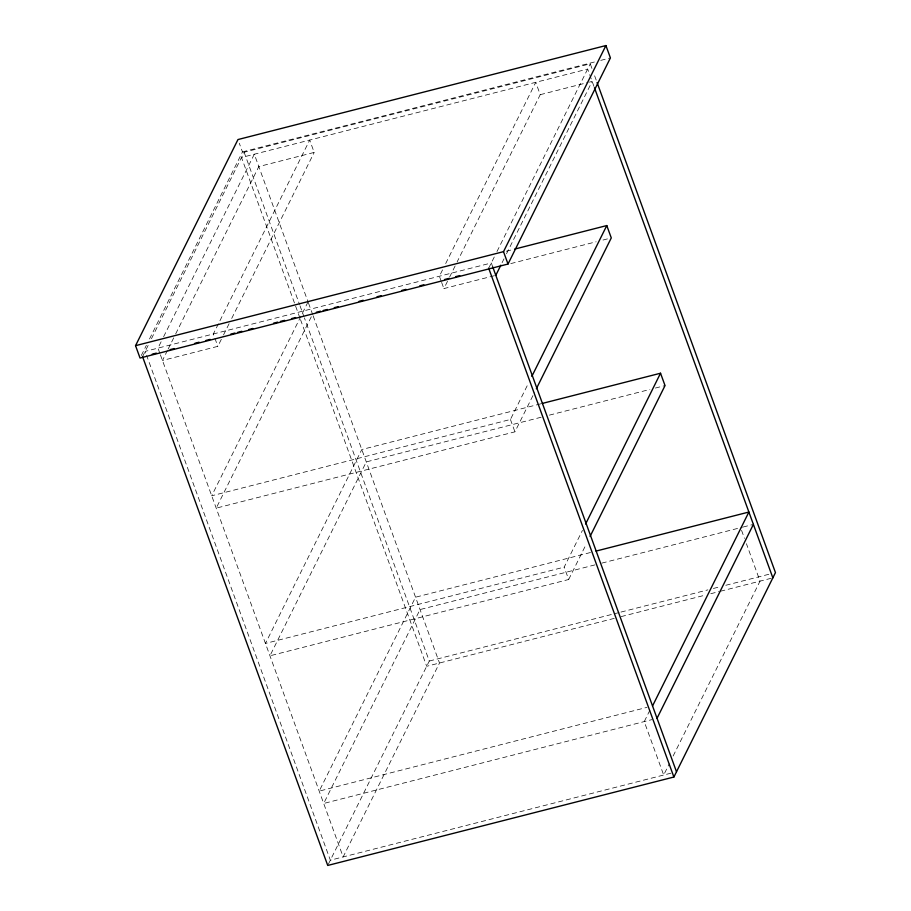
<?xml version="1.0" encoding="UTF-8"?>
<svg xmlns="http://www.w3.org/2000/svg" width="911" height="911" viewBox="0 0 911 911"><rect width="100%" height="100%" fill="white"/><g stroke="black" fill="none" stroke-linecap="round" stroke-linejoin="round"><path stroke-width="0.68" stroke-dasharray="4.55 3.42" d="M141.307 355.484L146.375 345.303M149.529 338.949L242.463 151.909L239.308 143.255M142.549 356.645L148.937 343.789M151.454 338.721L244.114 152.228L590.26 63.804L592.207 69.145M161.11 341.784L157.967 348.127L159.915 353.468M163.627 336.717L254.306 154.21L308.26 302.452M167.499 350.348L162.465 360.483L217.843 346.339L222.888 336.193M168.136 349.084L175.06 335.134M175.686 333.87L258.815 166.576L314.193 152.422L309.694 140.066L219.016 322.574M218.389 323.838L213.345 333.973L217.843 346.339M223.514 334.929L229.185 323.519M231.701 318.451L314.193 152.422M308.055 301.871L211.705 495.789L510.433 419.47L528.073 383.986M311.3 316.766L216.203 508.144L514.931 431.837L534.461 392.539M442.53 269.895L439.387 276.227L441.186 281.18M445.684 263.552L535.736 82.32L540.234 94.676L457.106 261.981M494.445 275.68L443.885 288.593L448.918 278.447M449.556 277.183L456.479 263.245M488.695 268.221L494.457 256.629M496.973 251.561L590.26 63.804M502.098 262.653L503.988 258.849M506.516 253.782L592.15 81.421L589.417 82.115M328.256 864.402L429.297 661.033L304.388 317.825M541.134 417.238L366.302 461.9L269.952 655.806L568.68 579.498L564.182 567.132L582.448 530.384M568.68 579.498L586.308 544.004M649.896 710.181L644.236 721.592L663.686 775.045L669.357 763.634M673.138 756.028L760.036 581.127L746.416 543.708M242.463 151.909L595.259 61.789M600.77 60.377L610.416 57.905M540.234 94.676L588.05 82.468M506.288 251.231L511.8 249.83M510.786 263.598L596.136 241.791M603.025 240.037L608.525 238.625M540.758 403.824L361.804 449.533L265.454 643.451L564.182 567.132M549.39 415.131L649.885 389.452M655.385 388.052L665.03 385.581M590.476 552.51L415.541 597.206L319.203 791.112L647.026 707.357M594.985 564.877L420.039 609.561L323.701 803.468L651.923 719.622M601.864 563.112L742.363 527.218M743.137 527.025L752.11 524.736M429.297 661.033L619.617 612.42M620.995 612.067L707.881 589.872M713.393 588.46L720.294 586.695M725.805 585.283L769.932 574.01M614.242 618.375L426.69 666.283L300.311 319.078M621.143 616.61L705.262 595.122M710.785 593.71L719.052 591.592M720.442 591.25L771.56 578.189M670.974 773.177L330.351 860.2L146.614 355.404M594.632 75.818L596.58 81.159M593.972 86.42L587.652 69.054L241.506 157.489L299.833 317.734M741.554 530.35L744.469 538.367M492.76 266.969L491.302 262.972L145.156 351.395L146.124 354.072M510.433 419.47L514.931 431.837M441.63 282.41L443.885 288.593M308.51 303.112L312.632 314.466M313.122 315.798L439.501 663.014L343.151 856.921L160.393 354.8M244.114 152.228L299.525 304.468M300.015 305.811L303.898 316.493"/><path stroke-width="1.37" d="M135.545 345.668L237.965 139.554L605.917 45.55L610.416 57.905L508.008 264.031L140.043 358.034L135.545 345.668L503.51 251.664L605.917 45.55M495.8 275.327L500.845 265.192M531.842 376.38L606.783 225.564L514.544 249.124M536.351 388.746L611.281 237.919L606.783 225.564M585.591 524.041L660.532 373.225L542.136 403.471M590.089 536.408L665.03 385.581L660.532 373.225M652.538 705.957L748.888 512.039L595.988 551.098M657.036 718.312L753.386 524.406M142.549 356.645L327.732 865.45L673.889 777.026L775.455 572.609L597.069 82.502M152.205 354.185L156.339 353.126M170.129 349.608L174.263 348.549M194.954 343.265L199.088 342.206M205.988 340.441L210.122 339.382M230.813 334.098L234.947 333.039M237.703 332.344L241.836 331.285M248.737 329.52L252.871 328.461M273.562 323.177L277.696 322.118M280.451 321.412L284.596 320.365M291.486 318.599L295.631 317.54M316.311 312.257L320.444 311.198M323.211 310.492L327.345 309.444M334.235 307.679L338.38 306.62M359.059 301.336L363.204 300.277M376.995 296.758L381.128 295.699M401.819 290.415L405.953 289.356M419.743 285.838L423.877 284.779M444.568 279.495L448.702 278.436M455.602 276.671L459.736 275.612M594.462 87.752L772.847 577.859M503.51 251.664L508.008 264.031M492.76 266.969L676.497 771.765M488.695 268.221L673.889 777.026"/></g></svg>
